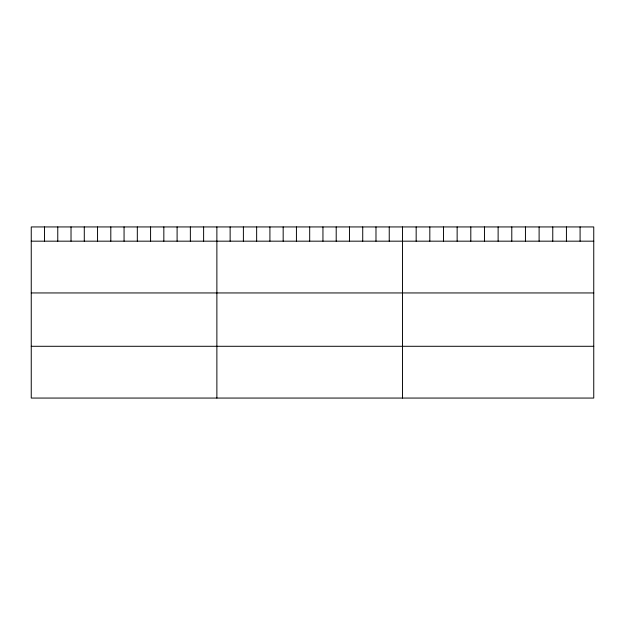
<?xml version="1.0" encoding="UTF-8"?>
<svg xmlns="http://www.w3.org/2000/svg" width="625" height="625" viewBox="0 0 625 625"><rect width="100%" height="100%" fill="white"/><g stroke="black" fill="none" stroke-linecap="round" stroke-linejoin="round"><path stroke-width="0.94" d="M593.75 241.172L593.75 398.062L31.25 398.062L31.25 226.938L593.75 226.938L593.75 241.172L31.25 241.172M31.25 292.945L593.75 292.945M31.25 346.289L593.75 346.289M580.086 226.938L580.086 241.172M566.43 226.938L566.43 241.172M552.766 226.938L552.766 241.172M539.109 226.938L539.109 241.172M525.445 226.938L525.445 241.172M511.789 226.938L511.789 241.172M498.125 226.938L498.125 241.172M484.461 226.938L484.461 241.172M470.805 226.938L470.805 241.172M457.141 226.938L457.141 241.172M443.484 226.938L443.484 241.172M429.82 226.938L429.82 241.172M416.164 226.938L416.164 241.172M402.5 226.938L402.5 398.062M389.242 226.938L389.242 241.172M375.984 226.938L375.984 241.172M362.727 226.938L362.727 241.172M349.461 226.938L349.461 241.172M336.203 226.938L336.203 241.172M322.945 226.938L322.945 241.172M309.688 226.938L309.688 241.172M296.43 226.938L296.43 241.172M283.172 226.938L283.172 241.172M269.914 226.938L269.914 241.172M256.648 226.938L256.648 241.172M243.391 226.938L243.391 241.172M230.133 226.938L230.133 241.172M216.875 226.938L216.875 398.062M203.617 226.938L203.617 241.172M190.359 226.938L190.359 241.172M177.102 226.938L177.102 241.172M163.836 226.938L163.836 241.172M150.578 226.938L150.578 241.172M137.32 226.938L137.32 241.172M124.063 226.938L124.063 241.172M110.805 226.938L110.805 241.172M97.547 226.938L97.547 241.172M84.289 226.938L84.289 241.172M71.023 226.938L71.023 241.172M57.766 226.938L57.766 241.172M44.508 226.938L44.508 241.172"/></g></svg>
